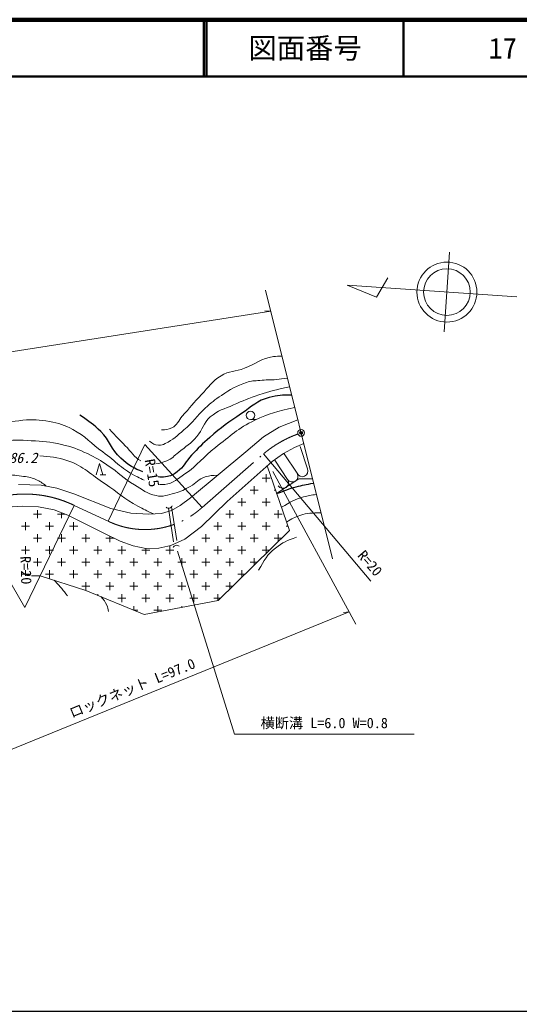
# Model space of a CAD drawing. Units: millimetres, scale not verified. Extents: x 40000 to 680000, y 20000 to 380000.
# Drawn here: x 476285 to 564388, y 205000 to 380000 of the extents above; entities that cross this region are included whole.
import ezdxf
from ezdxf.enums import TextEntityAlignment as Align

# ---------------------------------------------------------------- set-up
doc = ezdxf.new("R2010")
doc.units = ezdxf.units.MM
doc.header["$LTSCALE"] = 1000
doc.header["$PDMODE"] = 32
doc.header["$PDSIZE"] = 500
doc.linetypes.add('DASHED', pattern=[7.5, 6, -1.5])
doc.linetypes.add('LONG_DASHED_DOTTED', pattern=[15.25, 12, -1.5, 0.25, -1.5])
for name, color, linetype, lineweight in [('M-BGD', 7, 'Continuous', 13), ('M-BMK', 2, 'LONG_DASHED_DOTTED', 13), ('M-STR-HTXT', 7, 'Continuous', 13), ('M-TTL', 2, 'Continuous', 140), ('M-TTL-BAND', 7, 'Continuous', 25), ('M-TTL-LINE', 7, 'Continuous', 50)]:
    doc.layers.add(name, color=color, linetype=linetype, lineweight=lineweight)
doc.layers.add('M-OTRS', color=6, linetype='Continuous')
doc.layers.add('M-TTL-TXT', color=7, linetype='Continuous')
doc.styles.add('ＭＳ ゴシック', font='')
doc.styles.get('ＭＳ ゴシック').set_extended_font_data('MS Gothic')

msp = doc.modelspace()

# ---------------------------------------------------------------- linework, layer by layer
at = {"layer": 'M-BGD'}
for p, q in [((516972, 309431), (517972, 309431)), ((522026, 308121), (519305, 306358)), ((525331, 309399), (522026, 308121)), ((519305, 306358), (516171, 303746)), ((524725, 304486), (526385, 305184)), ((527045, 300752), (525727, 304680)), ((516171, 303746), (506376, 295627)), ((520807, 302026), (522787, 303441)), ((522787, 303441), (524725, 304486)), ((525209, 299957), (522928, 303404)), ((489731, 299664), (490331, 301664)), ((490331, 301664), (490931, 299664)), ((512840, 294953), (520807, 302026)), ((523847, 289851), (519923, 301242)), ((523541, 298854), (521293, 302251)), ((491431, 299664), (490431, 299664)), ((519724, 299814), (519724, 298400)), ((480039, 297847), (476078, 297978)), ((482804, 297347), (480039, 297847)), ((517603, 297692), (517603, 296278)), ((519017, 299107), (520431, 299107)), ((521601, 296370), (525515, 298961)), ((525515, 298961), (527933, 298988)), ((485786, 296346), (482804, 297347)), ((492337, 293712), (485786, 296346)), ((516896, 296985), (518310, 296985)), ((521138, 296985), (521390, 296985)), ((474054, 293973), (476709, 294169)), ((476709, 294169), (479604, 294017)), ((479604, 294017), (482325, 293473)), ((504591, 294256), (503046, 293407)), ((506376, 295627), (504591, 294256)), ((508357, 290578), (512840, 294953)), ((514774, 294864), (516188, 294864)), ((515481, 295571), (515481, 294157)), ((519017, 294864), (520431, 294864)), ((519724, 295571), (519724, 294157)), ((478712, 292743), (480126, 292743)), ((479419, 293450), (479419, 292036)), ((482325, 293473), (484763, 292558)), ((482954, 292743), (484236, 292743)), ((483662, 292969), (483662, 292036)), ((484763, 292558), (491118, 289381)), ((495863, 292907), (492337, 293712)), ((499019, 292711), (495863, 292907)), ((501283, 292863), (499019, 292711)), ((503046, 293407), (501283, 292863)), ((512653, 292743), (514067, 292743)), ((513360, 293450), (513360, 292036)), ((516896, 292743), (518310, 292743)), ((517603, 293450), (517603, 292036)), ((521138, 292743), (522552, 292743)), ((521845, 293450), (521845, 292036)), ((476590, 290621), (478005, 290621)), ((477298, 291328), (477298, 289914)), ((480833, 290621), (482247, 290621)), ((481540, 291328), (481540, 289914)), ((485076, 290621), (486490, 290621)), ((485783, 291328), (485783, 289914)), ((505418, 288336), (508357, 290578)), ((510532, 290621), (511946, 290621)), ((511239, 291328), (511239, 289914)), ((514774, 290621), (516188, 290621)), ((515481, 291328), (515481, 289914)), ((519017, 290621), (520431, 290621)), ((519724, 291328), (519724, 289914)), ((523260, 290621), (523582, 290621)), ((479419, 289207), (479419, 287793)), ((483662, 289207), (483662, 287793)), ((487904, 289207), (487904, 287793)), ((491118, 289381), (493991, 287966)), ((492147, 288874), (492147, 287793)), ((509117, 289207), (509117, 287793)), ((511273, 277470), (523847, 289851)), ((513360, 289207), (513360, 287793)), ((517603, 289207), (517603, 287793)), ((521845, 289207), (521845, 287880)), ((477298, 287086), (477298, 285672)), ((478712, 288500), (480126, 288500)), ((481540, 287086), (481540, 285672)), ((482954, 288500), (484369, 288500)), ((485783, 287086), (485783, 285672)), ((487197, 288500), (488611, 288500)), ((490025, 287086), (490025, 285672)), ((491440, 288500), (492854, 288500)), ((493991, 287966), (496298, 287117)), ((494268, 287086), (494268, 285672)), ((496298, 287117), (498497, 286703)), ((500782, 286725), (502937, 287182)), ((502753, 287086), (502753, 285672)), ((502937, 287182), (505418, 288336)), ((506996, 287086), (506996, 285672)), ((508410, 288500), (509824, 288500)), ((511239, 287086), (511239, 285672)), ((512653, 288500), (514067, 288500)), ((515481, 287086), (515481, 285672)), ((516896, 288500), (518310, 288500)), ((519724, 287086), (519724, 285791)), ((521138, 288500), (522475, 288500)), ((476590, 286379), (478005, 286379)), ((480833, 286379), (482247, 286379)), ((485076, 286379), (486490, 286379)), ((489318, 286379), (490733, 286379)), ((493561, 286379), (494975, 286379)), ((497804, 286379), (499218, 286379)), ((498497, 286703), (500782, 286725)), ((498511, 286703), (498511, 285672)), ((502046, 286379), (503461, 286379)), ((506289, 286379), (507703, 286379)), ((510532, 286379), (511946, 286379)), ((514774, 286379), (516188, 286379)), ((519017, 286379), (520321, 286379)), ((478712, 284257), (480126, 284257)), ((479419, 284965), (479419, 283550)), ((482954, 284257), (484369, 284257)), ((483662, 284965), (483662, 283550)), ((487197, 284257), (488611, 284257)), ((487904, 284965), (487904, 283550)), ((491440, 284257), (492854, 284257)), ((492147, 284965), (492147, 283550)), ((495682, 284257), (497097, 284257)), ((496389, 284965), (496389, 283550)), ((499925, 284257), (501339, 284257)), ((500632, 284965), (500632, 283550)), ((504168, 284257), (505582, 284257)), ((504875, 284965), (504875, 283550)), ((508410, 284257), (509824, 284257)), ((509117, 284965), (509117, 283550)), ((512653, 284257), (514067, 284257)), ((513360, 284965), (513360, 283550)), ((516896, 284257), (518166, 284257)), ((517603, 284965), (517603, 283702)), ((476590, 282136), (478005, 282136)), ((477298, 282843), (477298, 281850)), ((478326, 281853), (479855, 281857)), ((479855, 281857), (487921, 279266)), ((480833, 282136), (482247, 282136)), ((481540, 282843), (481540, 281429)), ((485076, 282136), (486490, 282136)), ((485783, 282843), (485783, 281429)), ((489318, 282136), (490733, 282136)), ((490025, 282843), (490025, 281429)), ((493561, 282136), (494975, 282136)), ((494268, 282843), (494268, 281429)), ((497804, 282136), (499218, 282136)), ((498511, 282843), (498511, 281429)), ((502046, 282136), (503461, 282136)), ((502753, 282843), (502753, 281429)), ((506289, 282136), (507703, 282136)), ((506996, 282843), (506996, 281429)), ((510532, 282136), (511946, 282136)), ((511239, 282843), (511239, 281429)), ((514774, 282136), (516012, 282136)), ((515481, 282843), (515481, 281613)), ((487197, 280015), (488611, 280015)), ((487904, 280722), (487904, 279308)), ((491440, 280015), (492854, 280015)), ((492147, 280722), (492147, 279308)), ((495682, 280015), (497097, 280015)), ((496389, 280722), (496389, 279308)), ((499925, 280015), (501339, 280015)), ((500632, 280722), (500632, 279308)), ((504168, 280015), (505582, 280015)), ((504875, 280722), (504875, 279308)), ((508410, 280015), (509824, 280015)), ((509117, 280722), (509117, 279308)), ((512653, 280015), (513858, 280015)), ((513360, 280722), (513360, 279525)), ((487921, 279266), (498250, 275032)), ((490025, 278601), (490025, 278403)), ((494268, 278601), (494268, 277186)), ((498511, 278601), (498511, 277186)), ((502753, 278601), (502753, 277186)), ((506996, 278601), (506996, 277186)), ((511239, 278601), (511239, 277463)), ((493561, 277893), (494975, 277893)), ((497804, 277893), (499218, 277893)), ((498250, 275032), (511273, 277470)), ((502046, 277893), (503461, 277893)), ((506289, 277893), (507703, 277893)), ((510532, 277893), (511704, 277893)), ((496389, 276479), (496389, 275794)), ((496444, 275772), (497097, 275772)), ((499925, 275772), (501339, 275772)), ((500632, 276479), (500632, 275478)), ((504875, 276479), (504875, 276272))]:
    msp.add_line(p, q, dxfattribs=at)
at = {"layer": 'M-BGD', "linetype": 'DASHED'}
for p, q in [((503068, 294022), (504087, 287236)), ((502521, 293786), (503526, 287096))]:
    msp.add_line(p, q, dxfattribs=at)
at = {"layer": 'M-BGD'}
msp.add_circle((516972, 310181), 750, dxfattribs=at)
for centre, radius, start, end in [((524375, 299406), 1000, 213.50109, 33.50109), ((526127, 300355), 1000, 203.39549, 23.39549), ((522707, 298302), 1000, 213.50109, 33.50109), ((502558, 294453), 668, 225.02001, 340.87301), ((503963, 286537), 710, 50.04294, 155.85007)]:
    msp.add_arc(centre, radius, start, end, dxfattribs=at)
for points, knots in [([(501279, 307613), (502043, 307616), (502449, 307678), (503115, 307981), (504096, 308426), (504236, 309233), (504952, 310038), (506275, 311526), (506958, 312414), (508331, 313858), (509618, 315210), (510192, 316188), (511783, 317163), (513223, 318045), (514315, 317897), (515897, 318485), (517925, 319239), (518891, 320287), (521039, 320542), (521616, 320611), (521862, 320661), (522522, 320637)], [0, 0, 0, 0, 1, 1, 1, 2, 2, 2, 3, 3, 3, 4, 4, 4, 5, 5, 5, 6, 6, 6, 7, 7, 7, 7]), ([(499148, 305630), (499731, 305208), (500071, 304892), (500765, 304895), (501238, 304898), (501513, 304986), (501940, 305189), (503385, 305878), (504024, 306578), (505246, 307613), (506840, 308964), (507454, 310018), (508992, 311433), (510044, 312402), (510679, 312900), (511857, 313711), (513453, 314809), (514439, 315339), (516264, 315988), (517140, 316299), (517692, 316246), (518615, 316355), (519756, 316491), (520410, 316388), (521554, 316502), (522314, 316578), (522573, 316609), (523494, 316748)], [0, 0, 0, 0, 1, 1, 1, 2, 2, 2, 3, 3, 3, 4, 4, 4, 5, 5, 5, 6, 6, 6, 7, 7, 7, 8, 8, 8, 9, 9, 9, 9]), ([(500270, 301622), (500893, 301695), (501523, 301897), (502234, 302177), (503152, 302539), (503519, 303031), (504291, 303647), (505595, 304687), (506442, 305168), (507523, 306438), (508580, 307681), (508651, 308810), (509873, 309891), (511229, 311089), (512337, 311280), (513987, 312021), (515703, 312791), (516685, 313186), (518468, 313784), (520540, 314479), (521311, 314635), (523878, 315210)], [0, 0, 0, 0, 1, 1, 1, 2, 2, 2, 3, 3, 3, 4, 4, 4, 5, 5, 5, 6, 6, 6, 7, 7, 7, 7]), ([(500903, 297948), (501204, 297935), (501523, 297948), (501866, 297990), (503408, 298179), (504110, 298951), (505392, 299827), (507711, 301410), (508598, 302823), (510828, 304528), (513433, 306520), (514771, 307897), (517734, 309303), (520349, 310544), (521553, 310858), (524786, 311580)], [0, 0, 0, 0, 1, 1, 1, 2, 2, 2, 3, 3, 3, 4, 4, 4, 5, 5, 5, 5]), ([(432815, 285502), (435202, 286724), (435959, 287088), (437810, 288367), (439406, 289470), (440109, 290347), (441703, 291452), (443806, 292910), (445116, 293527), (447360, 294758), (449306, 295826), (450446, 296330), (452428, 297329), (454434, 298340), (455599, 298826), (457570, 299900), (459467, 300934), (460470, 301620), (462345, 302692), (464765, 304075), (466196, 304717), (468589, 306144), (469840, 306891), (470422, 307523), (471748, 308128), (473597, 308971), (474795, 309099), (476817, 309303), (478646, 309487), (479708, 309402), (481518, 309083), (483189, 308787), (484133, 308482), (485632, 307687), (487913, 306477), (488842, 305251), (490921, 303720), (493287, 301978), (494374, 300595), (497018, 299313), (497455, 299101), (497853, 298898), (498234, 298717)], [0, 0, 0, 0, 1, 1, 1, 2, 2, 2, 3, 3, 3, 4, 4, 4, 5, 5, 5, 6, 6, 6, 7, 7, 7, 8, 8, 8, 9, 9, 9, 10, 10, 10, 11, 11, 11, 12, 12, 12, 13, 13, 13, 14, 14, 14, 14]), ([(492096, 307760), (493392, 306329), (493757, 305930), (494888, 304822), (495966, 303764), (496420, 302790), (497644, 302145)], [0, 0, 0, 0, 1, 1, 1, 2, 2, 2, 2]), ([(511167, 299598), (510224, 299604), (509813, 299558), (508992, 299313), (507817, 298962), (507423, 298211), (506347, 297623), (505332, 297069), (504746, 296748), (503629, 296448), (502371, 296110), (501599, 295743), (500324, 296007), (498690, 296345), (497930, 297051), (496504, 297917), (494591, 299079), (493759, 300086), (491876, 301296), (490481, 302193), (489712, 302737), (488203, 303426), (486486, 304210), (485484, 304603), (483648, 305042), (481596, 305534), (480394, 305613), (478286, 305704), (476250, 305791), (475075, 305926), (473070, 305557), (470956, 305166), (469812, 304683), (467855, 303794), (466030, 302965), (465089, 302333), (463374, 301296), (461119, 299933), (460014, 298913), (457717, 297623), (455557, 296410), (454246, 295923), (451987, 294905), (450054, 294033), (448863, 293775), (446992, 292775), (444823, 291614), (443556, 291000), (441630, 289469), (440422, 288509), (439912, 287782), (438765, 286751), (437112, 285265), (436074, 284563), (434357, 283151), (433350, 282323), (432832, 281800), (431786, 281021), (431256, 280627), (431011, 280294), (430390, 280066), (429742, 279828), (429371, 279863), (428627, 279919)], [0, 0, 0, 0, 1, 1, 1, 2, 2, 2, 3, 3, 3, 4, 4, 4, 5, 5, 5, 6, 6, 6, 7, 7, 7, 8, 8, 8, 9, 9, 9, 10, 10, 10, 11, 11, 11, 12, 12, 12, 13, 13, 13, 14, 14, 14, 15, 15, 15, 16, 16, 16, 17, 17, 17, 18, 18, 18, 19, 19, 19, 20, 20, 20, 21, 21, 21, 21]), ([(479818, 303022), (481594, 302843), (482879, 302855), (484750, 302177), (487610, 301142), (488816, 299728), (491362, 298064), (493627, 296583), (494714, 295461), (497092, 294170), (498167, 293587), (498556, 293369), (499893, 292770)], [0, 0, 0, 0, 1, 1, 1, 2, 2, 2, 3, 3, 3, 4, 4, 4, 4]), ([(427843, 273236), (427859, 273235), (427876, 273235), (427893, 273234), (429327, 273209), (430129, 273723), (431345, 274483), (433895, 276077), (434807, 277651), (437075, 279625), (439747, 281951), (441187, 283325), (443980, 285502), (446575, 287524), (448030, 288670), (450812, 290424), (452637, 291574), (453690, 292191), (455660, 293068), (457857, 294047), (459292, 294043), (461537, 294905), (463395, 295619), (464328, 296270), (466165, 297035), (467783, 297710), (468695, 298079), (470352, 298651), (471545, 299063), (472182, 299482), (473438, 299606), (474667, 299728), (475374, 299637), (476596, 299459), (477588, 299316), (478179, 299282), (479094, 298872), (479881, 298519), (480193, 298291), (480954, 297682)], [0, 0, 0, 0, 1, 1, 1, 2, 2, 2, 3, 3, 3, 4, 4, 4, 5, 5, 5, 6, 6, 6, 7, 7, 7, 8, 8, 8, 9, 9, 9, 10, 10, 10, 11, 11, 11, 12, 12, 12, 13, 13, 13, 13]), ([(522434, 293954), (524145, 294916), (524728, 295341), (526362, 295778), (527232, 296011), (527588, 296097), (528626, 296215)], [0, 0, 0, 0, 1, 1, 1, 2, 2, 2, 2]), ([(523334, 291341), (524323, 291963), (524732, 292168), (525707, 292506), (527095, 292986), (527779, 292934), (529440, 292960)], [0, 0, 0, 0, 1, 1, 1, 2, 2, 2, 2]), ([(518415, 282829), (519458, 284676), (519893, 285561), (521407, 286756), (522683, 287763), (523415, 288074), (525100, 288672)], [0, 0, 0, 0, 1, 1, 1, 2, 2, 2, 2]), ([(482342, 281058), (482997, 280383), (483185, 280195), (483683, 279604), (484102, 279106), (484238, 278930), (484711, 278295)], [0, 0, 0, 0, 1, 1, 1, 2, 2, 2, 2]), ([(490573, 278179), (491108, 277556), (491353, 277327), (491630, 276659), (491804, 276237), (491863, 276046), (491957, 275537)], [0, 0, 0, 0, 1, 1, 1, 2, 2, 2, 2])]:
    msp.add_open_spline(points, degree=3, knots=knots, dxfattribs=at)
at = {"layer": 'M-BGD', "lineweight": 25}
for points, knots in [([(524250, 313724), (522544, 313789), (521804, 313730), (520305, 313343), (518151, 312787), (517236, 311709), (515383, 310478), (513112, 308970), (511868, 308067), (509800, 306291), (508461, 305141), (507788, 304408), (506568, 303132), (505527, 302044), (505276, 301096), (504070, 300194), (503370, 299671), (502881, 299416), (502013, 299313), (501497, 299251), (501075, 299258), (500667, 299320)], [0, 0, 0, 0, 1, 1, 1, 2, 2, 2, 3, 3, 3, 4, 4, 4, 5, 5, 5, 6, 6, 6, 7, 7, 7, 7]), ([(497980, 300195), (496501, 300785), (495426, 301383), (494080, 302618), (492388, 304170), (492201, 305721), (490554, 307320), (489248, 308586), (488638, 309037), (486881, 310185)], [0, 0, 0, 0, 1, 1, 1, 2, 2, 2, 3, 3, 3, 3]), ([(521601, 296370), (523202, 296988), (523677, 297182), (525053, 297554), (526238, 297875), (526671, 297960), (528126, 298217)], [0, 0, 0, 0, 1, 1, 1, 2, 2, 2, 2])]:
    msp.add_open_spline(points, degree=3, knots=knots, dxfattribs=at)
at = {"layer": 'M-BMK'}
for p, q in [((508463, 293935), (519255, 303359)), ((485866, 294290), (491845, 291503))]:
    msp.add_line(p, q, dxfattribs=at)
at = {"layer": 'M-BMK', "linetype": 'Continuous'}
msp.add_circle((525911, 307079), 600, dxfattribs=at)
at = {"layer": 'M-BMK'}
for centre, radius, start, end in [((532161, 288080), 20000, 109.9292, 130.18775), ((477160, 276284), 20000, 64.19745, 120.13638), ((498354, 305017), 15000, 244.27991, 312.37139)]:
    msp.add_arc(centre, radius, start, end, dxfattribs=at)
at = {"layer": 'M-OTRS'}
msp.add_point((525911, 307079), dxfattribs=at)
at = {"layer": 'M-STR-HTXT'}
for p, q in [((551158, 324898), (552125, 338982)), ((539196, 331026), (541199, 334426)), ((563965, 331094), (534036, 333149)), ((534036, 333149), (539196, 331026)), ((519609, 332292), (531472, 284832)), ((355074, 302822), (520545, 328544)), ((520545, 328544), (519519, 328638)), ((491845, 291503), (498354, 305017)), ((508463, 293935), (498354, 305017)), ((519255, 303359), (538220, 280907)), ((520931, 300241), (535584, 273307)), ((485866, 294290), (477160, 276284)), ((467119, 293580), (477160, 276284)), ((504076, 286181), (514155, 253911)), ((459315, 244910), (534385, 275510)), ((534385, 275510), (533365, 275364)), ((514155, 253911), (545833, 253911))]:
    msp.add_line(p, q, dxfattribs=at)
for radius in [5294, 4118]:
    msp.add_circle((551641, 331940), radius, dxfattribs=at)
at = {"layer": 'M-TTL'}
msp.add_line((680000, 380000), (40000, 380000), dxfattribs=at)
at = {"layer": 'M-TTL-BAND'}
msp.add_line((40000, 205000), (579000, 205000), dxfattribs=at)
at = {"layer": 'M-TTL-LINE'}
for p, q in [((508747, 380000), (508747, 370000)), ((509247, 380000), (509247, 370000)), ((543997, 380000), (543997, 370000)), ((40000, 370000), (680000, 370000))]:
    msp.add_line(p, q, dxfattribs=at)

# ---------------------------------------------------------------- texts
at = {"layer": 'M-BGD', "style": 'ＭＳ ゴシック', "oblique": 15}
msp.add_text('486.2', height=1833, dxfattribs=at).set_placement((476263, 301215), align=Align.BOTTOM_CENTER)
at = {"layer": 'M-STR-HTXT', "style": 'ＭＳ ゴシック'}
for s, rotation, p in [('R=15', 279.774, (500946, 297703)), ('R=20', 271.856, (478374, 280375))]:
    msp.add_text(s, height=1833, rotation=rotation, dxfattribs=at).set_placement(p, align=Align.TOP_RIGHT)
msp.add_text('R=20', height=1833, rotation=310.892, dxfattribs=at).set_placement((538598, 281235), align=Align.BOTTOM_RIGHT)
msp.add_text('ロックネット L=97.0', height=1833, rotation=22.176, dxfattribs=at).set_placement((496661, 260673), align=Align.BOTTOM_CENTER)
msp.add_text('横断溝 L=6.0 W=0.8', height=1833, dxfattribs=at).set_placement((529994, 254411), align=Align.BOTTOM_CENTER)
at = {"layer": 'M-TTL-TXT', "style": 'ＭＳ ゴシック'}
for s, p in [('図面番号', (526622, 375000)), ('17', (561497, 375000))]:
    msp.add_text(s, height=3666, dxfattribs=at).set_placement(p, align=Align.MIDDLE_CENTER)

doc.saveas('drawing.dxf')
